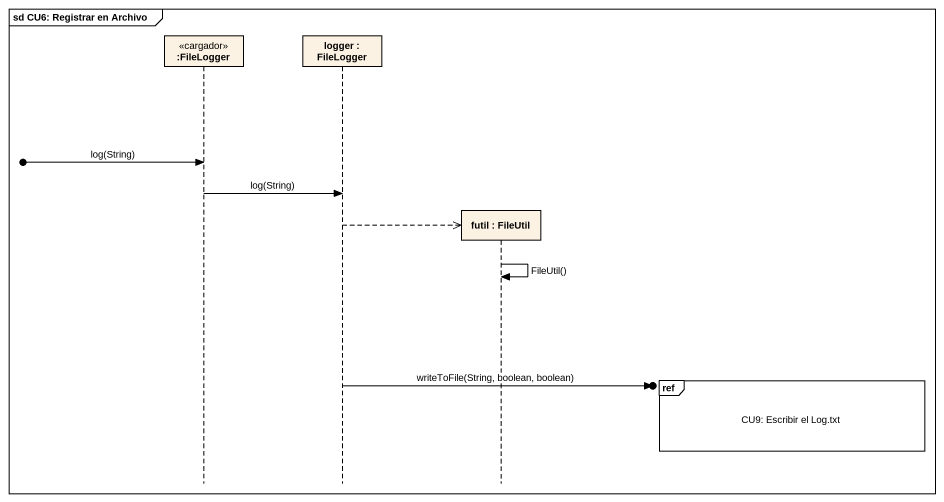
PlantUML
@startuml
mainframe sd CU6: Registrar en Archivo
hide footbox
participant ":FileLogger" as FileLogger <<cargador>>
participant "logger : FileLogger" as logger
participant "futil : FileUtil" as futil

[o-> FileLogger : log(String)
FileLogger -> logger : log(String)
logger -->> futil **
futil -> futil : FileUtil()
ref over futil : CU9: Escribir el Log.txt
logger ->o] : writeToFile(String, boolean, boolean)
@enduml
